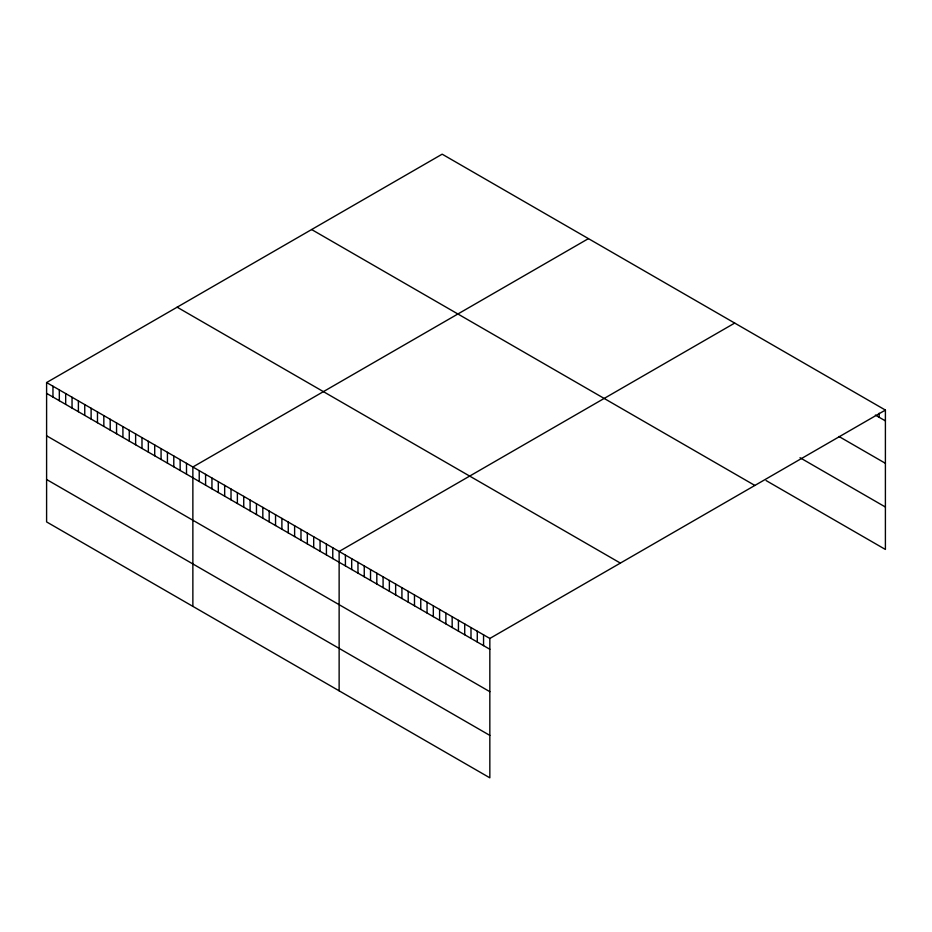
<?xml version="1.0" encoding="UTF-8"?>
<svg xmlns="http://www.w3.org/2000/svg" width="932" height="932" viewBox="0 0 932 932"><rect width="100%" height="100%" fill="white"/><g stroke="black" fill="none" stroke-linecap="round" stroke-linejoin="round"><path stroke-width="1.4" d="M46.6 382.551L489.836 638.455L489.836 777.824L46.6 521.92L46.6 382.551L442.164 154.176L885.4 410.08L885.4 549.449L766.092 480.562M588.43 238.627L192.866 467.002L192.866 606.371M734.696 323.078L339.132 551.453L339.132 690.81M489.836 638.455L885.4 410.08M875.358 415.09L885.4 420.88M838.94 436.479L885.4 463.309M800.006 457.717L885.4 507.02M311.626 229.54L754.862 485.444M177.138 307.187L620.374 563.091M46.6 393.362L489.836 649.266M46.6 435.792L489.836 691.684M46.6 479.502L489.836 735.395M879.121 413.202L879.121 417.256M483.557 634.832L483.557 645.631M477.277 631.209L477.277 642.008M470.998 627.586L470.998 638.385M464.719 623.951L464.719 634.762M458.439 620.328L458.439 631.139M452.16 616.704L452.16 627.516M445.88 613.081L445.88 623.881M439.601 609.458L439.601 620.258M433.322 605.823L433.322 616.635M427.042 602.2L427.042 613.011M420.763 598.577L420.763 609.388M414.484 594.954L414.484 605.765M408.204 591.331L408.204 602.13M401.925 587.708L401.925 598.507M395.646 584.073L395.646 594.884M389.366 580.45L389.366 591.261M383.087 576.826L383.087 587.638M376.808 573.203L376.808 584.003M370.528 569.58L370.528 580.38M364.249 565.945L364.249 576.757M357.97 562.322L357.97 573.133M351.69 558.699L351.69 569.51M345.411 555.076L345.411 565.887M332.771 547.783L332.771 558.583M326.421 544.102L326.421 554.913M320.06 540.432L320.06 551.243M313.7 536.762L313.7 547.573M307.339 533.092L307.339 543.904M300.978 529.423L300.978 540.222M294.617 525.753L294.617 536.552M288.256 522.071L288.256 532.883M281.895 518.402L281.895 529.213M275.546 514.732L275.546 525.543M269.185 511.062L269.185 521.873M262.824 507.392L262.824 518.192M256.463 503.723L256.463 514.522M250.102 500.053L250.102 510.853M243.741 496.372L243.741 507.183M237.38 492.702L237.38 503.513M231.02 489.032L231.02 499.843M224.67 485.362L224.67 496.162M218.309 481.693L218.309 492.492M211.948 478.023L211.948 488.822M205.588 474.341L205.588 485.153M199.227 470.672L199.227 481.483M186.505 463.332L186.505 474.143M180.144 459.662L180.144 470.462M173.795 455.993L173.795 466.792M167.434 452.311L167.434 463.122M161.073 448.642L161.073 459.453M154.712 444.972L154.712 455.783M148.351 441.302L148.351 452.113M141.99 437.632L141.99 448.432M135.629 433.963L135.629 444.762M129.268 430.293L129.268 441.092M122.919 426.611L122.919 437.423M116.558 422.942L116.558 433.753M110.197 419.272L110.197 430.083M103.836 415.602L103.836 426.402M97.476 411.932L97.476 422.732M91.115 408.263L91.115 419.062M84.754 404.581L84.754 415.392M78.393 400.911L78.393 411.723M72.044 397.242L72.044 408.053M65.683 393.572L65.683 404.383M59.322 389.902L59.322 400.702M52.961 386.232L52.961 397.032"/></g></svg>
